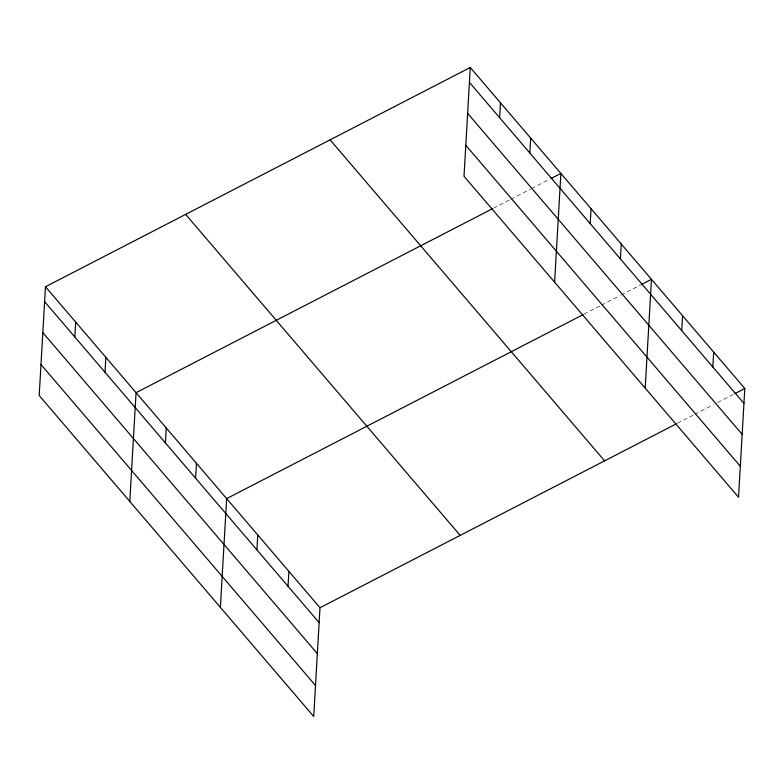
<?xml version="1.0" encoding="UTF-8"?>
<svg xmlns="http://www.w3.org/2000/svg" width="784" height="784" viewBox="0 0 784 784"><rect width="100%" height="100%" fill="white"/><g stroke="black" fill="none" stroke-linecap="round" stroke-linejoin="round"><path stroke-width="0.59" stroke-dasharray="3.92 2.94" d="M493.499 208.201L509.796 199.783M510.884 199.224L530.445 189.13M531.532 188.572L550.005 179.036M584.09 314.129L600.387 305.711M601.475 305.152L619.948 295.617M621.036 295.058L640.597 284.964M677.425 423.262L693.722 414.854M694.81 414.295L713.283 404.76M717.634 402.515L733.932 394.097"/><path stroke-width="1.18" d="M45.472 286.748L39.2 395.508L313.718 716.507L319.99 607.747L45.472 286.748L470.282 67.493L744.8 388.492L738.528 497.252L464.01 176.253L470.282 67.493M74.813 336.953L75.666 322.057M105.007 372.263L105.869 357.367M129.791 501.437L136.063 392.676L492.411 208.76M165.404 442.872L166.257 427.986M195.598 478.181L196.451 463.295M220.382 607.365L226.654 498.604L583.002 314.688M256.907 549.878L257.76 534.982M288.012 586.256L288.875 571.36M499.624 117.698L500.476 102.802M529.817 153.007L530.68 138.111M554.602 282.181L560.874 173.421L551.093 178.478M590.215 223.626L591.067 208.73M620.409 258.936L621.271 244.04M645.193 388.109L651.465 279.349L641.684 284.396M681.717 330.623L682.58 315.736M712.832 367L713.685 352.114M319.99 607.747L676.337 423.83M735.02 393.539L744.8 388.492M469.43 82.389L743.938 403.378M467.636 113.366L742.154 434.356M465.804 145.285L740.312 466.274M330.093 139.846L604.611 460.845M185.661 214.395L460.179 535.394M44.61 301.644L319.127 622.633M42.826 332.612L317.344 653.611M40.984 364.531L315.501 685.53"/></g></svg>
